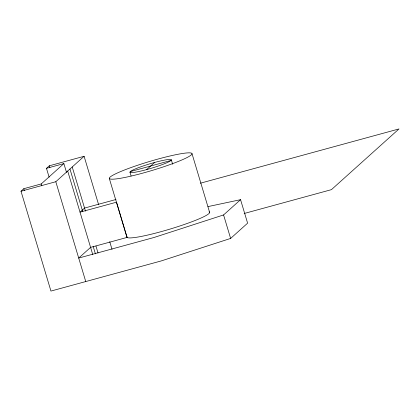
<?xml version="1.0" encoding="UTF-8"?>
<svg xmlns="http://www.w3.org/2000/svg" width="420" height="420" viewBox="0 0 420 420"><rect width="100%" height="100%" fill="white"/><g stroke="black" fill="none" stroke-linecap="round" stroke-linejoin="round"><path stroke-width="0.63" d="M207.974 206.598L240.56 199.678L247.611 223.167L230.627 238.429L161.159 260.951L50.951 291.065L21 191.237L23.83 188.69L41.234 183.939L63.877 163.59L66.512 172.379M49.109 177.135L46.473 168.341L49.303 165.8L84.105 156.287L98.611 204.635M21 191.237L55.802 181.724L84.105 156.287M146.685 169.58L154.607 162.456M116.014 199.484L84.551 208.078L80.02 212.147L116.519 202.178L127.087 237.41L90.594 247.385L78.708 258.064L154.114 237.463L223.577 214.94L240.56 199.678M46.473 168.341L63.877 163.59M130.347 171.565L170.951 160.472M200.398 183.204L399 128.935L331.443 189.646L244.162 213.497M223.577 214.94L230.627 238.429M192.008 153.662A43.171 4.662 -16.7 0 1 130.736 176.179A43.171 4.662 -16.7 0 1 129.197 168.215A43.171 4.662 -16.7 0 1 192.008 153.662L209.627 212.389M171.328 159.841A21.583 2.331 -16.7 0 1 140.69 171.103A21.583 2.331 -16.7 0 1 139.923 167.118A21.583 2.331 -16.7 0 1 171.328 159.841L172.641 164.215M129.969 172.2L131.093 175.943M109.284 178.374L126.903 237.101M109.725 241.678L112.019 249.317M72.219 166.971L85.481 211.171M95.954 246.083L98.023 252.987M69.956 169.008L82.766 211.701M93.124 246.236L95.408 253.843M67.688 171.045L92.741 254.546M55.802 181.724L85.754 281.558M49.303 165.8L49.87 167.685M41.234 183.939L41.795 185.819M23.83 188.69L24.397 190.575M209.076 211.859A43.171 4.662 -16.7 0 1 170.625 228.9A43.171 4.662 -16.7 0 1 126.945 236.738"/></g></svg>
